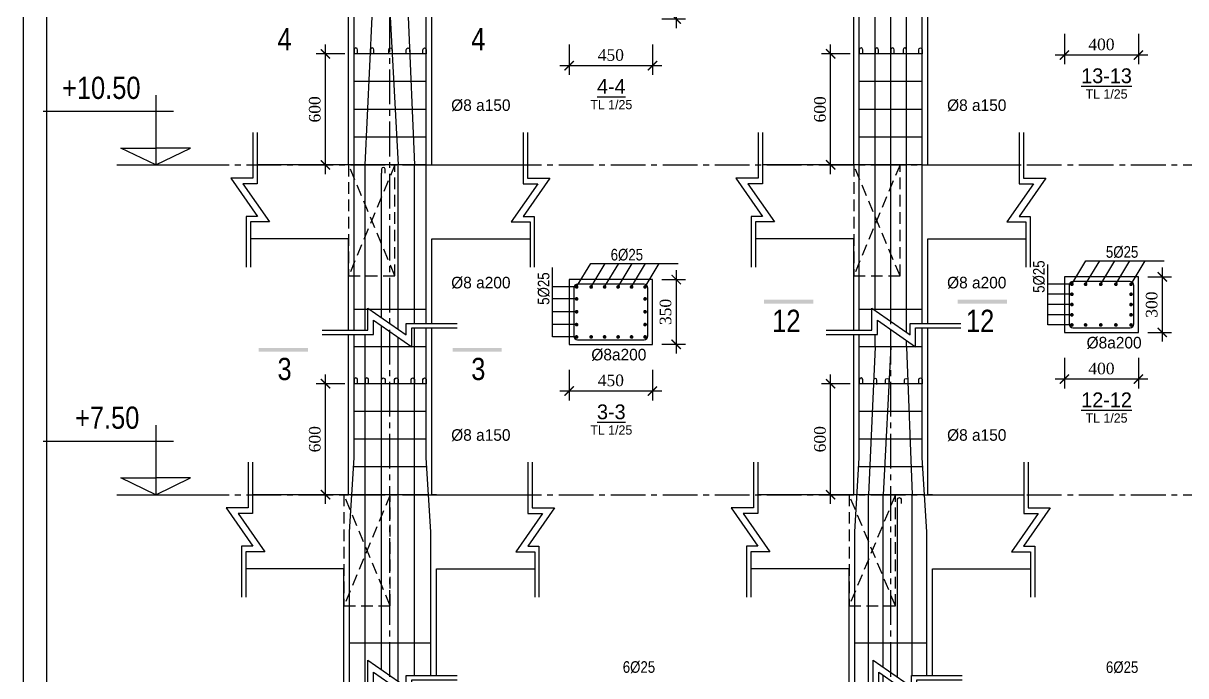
# Model space of a CAD drawing. Extents: x 394 to 12570, y -4198 to 1567.
# Drawn here: x 4680.1 to 4931.5, y -1850.5 to -1709.5 of the extents above; entities that cross this region are included whole.
import ezdxf

# ---------------------------------------------------------------- set-up
doc = ezdxf.new("R2010")
doc.units = 0
doc.header["$MEASUREMENT"] = 0
doc.linetypes.add('CENTER2', pattern=[1.125, 0.75, -0.125, 0.125, -0.125])
doc.linetypes.add('HIDDEN', pattern=[0.375, 0.25, -0.125])
doc.layers.get('0').update_dxf_attribs({"linetype": 'CONTINUOUS'})
doc.layers.get('DEFPOINTS').update_dxf_attribs({"linetype": 'CONTINUOUS'})
for name, color, linetype in [('cot', 8, 'CONTINUOUS'), ('DAI', 3, 'CONTINUOUS'), ('DUT', 9, 'CENTER2'), ('TEXT', 7, 'CONTINUOUS'), ('THEP', 6, 'CONTINUOUS'), ('TUONG', 7, 'CONTINUOUS')]:
    doc.layers.add(name, color=color, linetype=linetype)
doc.styles.add('DIM-NEW', font='')
doc.styles.add('style1', font='')
doc.styles.add('T1', font='romans.shx')
doc.styles.add('T2', font='')
doc.styles.get('DIM-NEW').set_extended_font_data('VNI-Helve-Condense')
doc.styles.get('style1').set_extended_font_data('VNI-Goudy')
doc.styles.get('T2').set_extended_font_data('VNI-Times')
doc.dimstyles.new('TL25', dxfattribs={"dimtxt": 2.5, "dimasz": 2, "dimexe": 2, "dimexo": 2, "dimgap": 1, "dimtad": 1, "dimdec": 0, "dimlfac": 25, "dimzin": 0, "dimdsep": 46, "dimtxsty": 'T2', "dimblk": 'ARCHTICK', "dimcen": 2.5, "dimdle": 2, "dimclrd": 1, "dimclre": 1, "dimclrt": 2, "dimadec": 0, "dimazin": 0, "dimtfac": 1, "dimtdec": 0, "dimtix": 1, "dimtofl": 0, "dimtmove": 0, "dimatfit": 0, "dimldrblk": 'ARCHTICK', "dimfxl": 1, "dimtolj": 1, "dimtzin": 0, "dimlwd": -1, "dimlwe": -1, "dimarcsym": 0})

# ---------------------------------------------------------------- blocks, each defined once
blk = doc.blocks.new('_ARCHTICK')
at = {"color": 0, "linetype": 'ByBlock', "const_width": 0.15}
blk.add_lwpolyline([(-0.5, -0.5), (0.5, 0.5)], dxfattribs=at)
blk = doc.blocks.new('*D178')
at = {"layer": 'cot', "color": 1, "transparency": 16777216}
for p, q in [((4905.29, -1711.74), (4905.29, -1718.33)), ((4921.29, -1711.74), (4921.29, -1718.33)), ((4923.29, -1716.33), (4903.29, -1716.33))]:
    blk.add_line(p, q, dxfattribs=at)
at = {"layer": 'DEFPOINTS', "color": 0, "transparency": 16777216}
for p in [(4905.29, -1709.74), (4921.29, -1709.74), (4905.29, -1716.33)]:
    blk.add_point(p, dxfattribs=at)
at = {"layer": 'cot', "color": 1, "transparency": 16777216, "xscale": 2, "yscale": 2, "zscale": 2, "rotation": 180}
blk.add_blockref('_ARCHTICK', (4905.29, -1716.33), dxfattribs=at)
at = {"layer": 'cot', "color": 1, "transparency": 16777216, "xscale": 2, "yscale": 2, "zscale": 2}
blk.add_blockref('_ARCHTICK', (4921.29, -1716.33), dxfattribs=at)
at = {"layer": 'cot', "color": 2, "lineweight": -2, "transparency": 16777216, "insert": (4913.29, -1714.05), "char_height": 2.5, "attachment_point": 5, "style": 'T2'}
blk.add_mtext('\\A1;400', dxfattribs=at)
blk = doc.blocks.new('*D177')
at = {"layer": 'cot', "color": 1, "transparency": 16777216}
for p, q in [((4905.29, -1781.79), (4905.29, -1788.38)), ((4921.29, -1781.79), (4921.29, -1788.38)), ((4923.29, -1786.38), (4903.29, -1786.38))]:
    blk.add_line(p, q, dxfattribs=at)
at = {"layer": 'DEFPOINTS', "color": 0, "transparency": 16777216}
for p in [(4905.29, -1779.79), (4921.29, -1779.79), (4905.29, -1786.38)]:
    blk.add_point(p, dxfattribs=at)
at = {"layer": 'cot', "color": 1, "transparency": 16777216, "xscale": 2, "yscale": 2, "zscale": 2, "rotation": 180}
blk.add_blockref('_ARCHTICK', (4905.29, -1786.38), dxfattribs=at)
at = {"layer": 'cot', "color": 1, "transparency": 16777216, "xscale": 2, "yscale": 2, "zscale": 2}
blk.add_blockref('_ARCHTICK', (4921.29, -1786.38), dxfattribs=at)
at = {"layer": 'cot', "color": 2, "lineweight": -2, "transparency": 16777216, "insert": (4913.29, -1784.1), "char_height": 2.5, "attachment_point": 5, "style": 'T2'}
blk.add_mtext('\\A1;400', dxfattribs=at)
blk = doc.blocks.new('*D176')
at = {"layer": 'cot', "color": 1, "transparency": 16777216}
for p, q in [((4923.29, -1764.27), (4928.44, -1764.27)), ((4926.44, -1762.27), (4926.44, -1778.27)), ((4923.29, -1776.27), (4928.44, -1776.27))]:
    blk.add_line(p, q, dxfattribs=at)
at = {"layer": 'DEFPOINTS', "color": 0, "transparency": 16777216}
for p in [(4921.29, -1764.27), (4921.29, -1776.27), (4926.44, -1776.27)]:
    blk.add_point(p, dxfattribs=at)
at = {"layer": 'cot', "color": 1, "transparency": 16777216, "xscale": 2, "yscale": 2, "zscale": 2}
for p, rotation in [((4926.44, -1764.27), 90), ((4926.44, -1776.27), 270)]:
    blk.add_blockref('_ARCHTICK', p, dxfattribs=dict(at, rotation=rotation))
at = {"layer": 'cot', "color": 2, "lineweight": -2, "transparency": 16777216, "insert": (4924.16, -1770.27), "char_height": 2.5, "attachment_point": 5, "rotation": 90, "style": 'T2'}
blk.add_mtext('\\A1;300', dxfattribs=at)
blk = doc.blocks.new('*D161')
at = {"layer": 'cot', "color": 1, "transparency": 16777216}
for p, q in [((4821.34, -1692.52), (4821.34, -1710.52)), ((4818.2, -1694.52), (4823.34, -1694.52)), ((4818.2, -1708.52), (4823.34, -1708.52))]:
    blk.add_line(p, q, dxfattribs=at)
at = {"layer": 'DEFPOINTS', "color": 0, "transparency": 16777216}
for p in [(4816.2, -1694.52), (4816.2, -1708.52), (4821.34, -1708.52)]:
    blk.add_point(p, dxfattribs=at)
at = {"layer": 'cot', "color": 1, "transparency": 16777216, "xscale": 2, "yscale": 2, "zscale": 2}
for p, rotation in [((4821.34, -1694.52), 90), ((4821.34, -1708.52), 270)]:
    blk.add_blockref('_ARCHTICK', p, dxfattribs=dict(at, rotation=rotation))
at = {"layer": 'cot', "color": 2, "lineweight": -2, "transparency": 16777216, "insert": (4819.04, -1701.52), "char_height": 2.5, "attachment_point": 5, "rotation": 90, "style": 'T2'}
blk.add_mtext('\\A1;350', dxfattribs=at)
blk = doc.blocks.new('*D160')
at = {"layer": 'cot', "color": 1, "transparency": 16777216}
for p, q in [((4798.2, -1714.05), (4798.2, -1720.63)), ((4816.2, -1714.05), (4816.2, -1720.63)), ((4818.2, -1718.63), (4796.2, -1718.63))]:
    blk.add_line(p, q, dxfattribs=at)
at = {"layer": 'DEFPOINTS', "color": 0, "transparency": 16777216}
for p in [(4798.2, -1712.05), (4816.2, -1712.05), (4798.2, -1718.63)]:
    blk.add_point(p, dxfattribs=at)
at = {"layer": 'cot', "color": 1, "transparency": 16777216, "xscale": 2, "yscale": 2, "zscale": 2, "rotation": 180}
blk.add_blockref('_ARCHTICK', (4798.2, -1718.63), dxfattribs=at)
at = {"layer": 'cot', "color": 1, "transparency": 16777216, "xscale": 2, "yscale": 2, "zscale": 2}
blk.add_blockref('_ARCHTICK', (4816.2, -1718.63), dxfattribs=at)
at = {"layer": 'cot', "color": 2, "lineweight": -2, "transparency": 16777216, "insert": (4807.2, -1716.33), "char_height": 2.5, "attachment_point": 5, "style": 'T2'}
blk.add_mtext('\\A1;450', dxfattribs=at)
blk = doc.blocks.new('*D159')
at = {"layer": 'cot', "color": 1, "transparency": 16777216}
for p, q in [((4798.2, -1784.38), (4798.2, -1790.96)), ((4816.2, -1784.38), (4816.2, -1790.96)), ((4818.2, -1788.96), (4796.2, -1788.96))]:
    blk.add_line(p, q, dxfattribs=at)
at = {"layer": 'DEFPOINTS', "color": 0, "transparency": 16777216}
for p in [(4798.2, -1782.38), (4816.2, -1782.38), (4798.2, -1788.96)]:
    blk.add_point(p, dxfattribs=at)
at = {"layer": 'cot', "color": 1, "transparency": 16777216, "xscale": 2, "yscale": 2, "zscale": 2, "rotation": 180}
blk.add_blockref('_ARCHTICK', (4798.2, -1788.96), dxfattribs=at)
at = {"layer": 'cot', "color": 1, "transparency": 16777216, "xscale": 2, "yscale": 2, "zscale": 2}
blk.add_blockref('_ARCHTICK', (4816.2, -1788.96), dxfattribs=at)
at = {"layer": 'cot', "color": 2, "lineweight": -2, "transparency": 16777216, "insert": (4807.2, -1786.66), "char_height": 2.5, "attachment_point": 5, "style": 'T2'}
blk.add_mtext('\\A1;450', dxfattribs=at)
blk = doc.blocks.new('*D158')
at = {"layer": 'cot', "color": 1, "transparency": 16777216}
for p, q in [((4821.34, -1762.85), (4821.34, -1780.85)), ((4818.2, -1764.85), (4823.34, -1764.85)), ((4818.2, -1778.85), (4823.34, -1778.85))]:
    blk.add_line(p, q, dxfattribs=at)
at = {"layer": 'DEFPOINTS', "color": 0, "transparency": 16777216}
for p in [(4816.2, -1764.85), (4816.2, -1778.85), (4821.34, -1778.85)]:
    blk.add_point(p, dxfattribs=at)
at = {"layer": 'cot', "color": 1, "transparency": 16777216, "xscale": 2, "yscale": 2, "zscale": 2}
for p, rotation in [((4821.34, -1764.85), 90), ((4821.34, -1778.85), 270)]:
    blk.add_blockref('_ARCHTICK', p, dxfattribs=dict(at, rotation=rotation))
at = {"layer": 'cot', "color": 2, "lineweight": -2, "transparency": 16777216, "insert": (4819.04, -1771.85), "char_height": 2.5, "attachment_point": 5, "rotation": 90, "style": 'T2'}
blk.add_mtext('\\A1;350', dxfattribs=at)
blk = doc.blocks.new('*D151')
at = {"layer": 'DEFPOINTS', "color": 0, "transparency": 16777216}
for p in [(4745.49, -1787.36), (4751.7, -1787.36), (4750.5, -1811.36)]:
    blk.add_point(p, dxfattribs=at)
at = {"layer": 'TUONG', "color": 1, "transparency": 16777216}
for p, q in [((4745.49, -1813.36), (4745.49, -1785.36)), ((4749.7, -1787.36), (4743.49, -1787.36)), ((4748.5, -1811.36), (4743.49, -1811.36))]:
    blk.add_line(p, q, dxfattribs=at)
at = {"layer": 'TUONG', "color": 1, "transparency": 16777216, "xscale": 2, "yscale": 2, "zscale": 2}
for p, rotation in [((4745.49, -1787.36), 90), ((4745.49, -1811.36), 270)]:
    blk.add_blockref('_ARCHTICK', p, dxfattribs=dict(at, rotation=rotation))
at = {"layer": 'TUONG', "color": 2, "transparency": 16777216, "insert": (4743.19, -1799.36), "char_height": 2.5, "attachment_point": 5, "rotation": 90, "style": 'T2'}
blk.add_mtext('\\A1;600', dxfattribs=at)
blk = doc.blocks.new('*D150')
at = {"layer": 'DEFPOINTS', "color": 0, "transparency": 16777216}
for p in [(4745.49, -1716.07), (4751.7, -1716.07), (4750.5, -1740.07)]:
    blk.add_point(p, dxfattribs=at)
at = {"layer": 'TUONG', "color": 1, "transparency": 16777216}
for p, q in [((4745.49, -1742.07), (4745.49, -1714.07)), ((4749.7, -1716.07), (4743.49, -1716.07)), ((4748.5, -1740.07), (4743.49, -1740.07))]:
    blk.add_line(p, q, dxfattribs=at)
at = {"layer": 'TUONG', "color": 1, "transparency": 16777216, "xscale": 2, "yscale": 2, "zscale": 2}
for p, rotation in [((4745.49, -1716.07), 90), ((4745.49, -1740.07), 270)]:
    blk.add_blockref('_ARCHTICK', p, dxfattribs=dict(at, rotation=rotation))
at = {"layer": 'TUONG', "color": 2, "transparency": 16777216, "insert": (4743.19, -1728.07), "char_height": 2.5, "attachment_point": 5, "rotation": 90, "style": 'T2'}
blk.add_mtext('\\A1;600', dxfattribs=at)
blk = doc.blocks.new('*D137')
at = {"layer": 'DEFPOINTS', "color": 0, "transparency": 16777216}
for p in [(4854.72, -1716.07), (4860.93, -1716.07), (4859.73, -1740.07)]:
    blk.add_point(p, dxfattribs=at)
at = {"layer": 'TUONG', "color": 1, "transparency": 16777216}
for p, q in [((4854.72, -1742.07), (4854.72, -1714.07)), ((4858.93, -1716.07), (4852.72, -1716.07)), ((4857.73, -1740.07), (4852.72, -1740.07))]:
    blk.add_line(p, q, dxfattribs=at)
at = {"layer": 'TUONG', "color": 1, "transparency": 16777216, "xscale": 2, "yscale": 2, "zscale": 2}
for p, rotation in [((4854.72, -1716.07), 90), ((4854.72, -1740.07), 270)]:
    blk.add_blockref('_ARCHTICK', p, dxfattribs=dict(at, rotation=rotation))
at = {"layer": 'TUONG', "color": 2, "transparency": 16777216, "insert": (4852.43, -1728.07), "char_height": 2.5, "attachment_point": 5, "rotation": 90, "style": 'T2'}
blk.add_mtext('\\A1;600', dxfattribs=at)
blk = doc.blocks.new('*D136')
at = {"layer": 'DEFPOINTS', "color": 0, "transparency": 16777216}
for p in [(4854.72, -1787.36), (4860.93, -1787.36), (4859.73, -1811.36)]:
    blk.add_point(p, dxfattribs=at)
at = {"layer": 'TUONG', "color": 1, "transparency": 16777216}
for p, q in [((4854.72, -1813.36), (4854.72, -1785.36)), ((4858.93, -1787.36), (4852.72, -1787.36)), ((4857.73, -1811.36), (4852.72, -1811.36))]:
    blk.add_line(p, q, dxfattribs=at)
at = {"layer": 'TUONG', "color": 1, "transparency": 16777216, "xscale": 2, "yscale": 2, "zscale": 2}
for p, rotation in [((4854.72, -1787.36), 90), ((4854.72, -1811.36), 270)]:
    blk.add_blockref('_ARCHTICK', p, dxfattribs=dict(at, rotation=rotation))
at = {"layer": 'TUONG', "color": 2, "transparency": 16777216, "insert": (4852.43, -1799.36), "char_height": 2.5, "attachment_point": 5, "rotation": 90, "style": 'T2'}
blk.add_mtext('\\A1;600', dxfattribs=at)

msp = doc.modelspace()

# ---------------------------------------------------------------- linework, layer by layer
at = {"layer": 'cot', "lineweight": -2, "ltscale": 10}
for p, q in [((4799.797, -1766.454), (4802.84, -1761.407)), ((4802.84, -1761.407), (4821.765, -1761.407)), ((4802.944, -1766.454), (4805.987, -1761.407)), ((4805.857, -1766.454), (4808.9, -1761.407)), ((4808.77, -1766.454), (4811.814, -1761.407)), ((4811.683, -1766.454), (4814.727, -1761.407)), ((4814.597, -1766.454), (4817.64, -1761.407)), ((4901.684, -1774.667), (4901.684, -1761.633)), ((4906.888, -1765.867), (4909.931, -1760.82)), ((4909.866, -1765.867), (4912.909, -1760.82)), ((4909.931, -1760.82), (4926.856, -1760.82)), ((4913.14, -1765.867), (4916.183, -1760.82)), ((4916.414, -1765.867), (4919.457, -1760.82)), ((4919.688, -1765.867), (4922.731, -1760.82)), ((4794.593, -1777.254), (4794.593, -1762.22)), ((4799.797, -1766.454), (4794.593, -1766.454)), ((4906.888, -1765.867), (4901.684, -1765.867)), ((4799.797, -1769.038), (4794.593, -1769.038)), ((4906.888, -1768.037), (4901.684, -1768.037)), ((4799.797, -1771.813), (4794.593, -1771.813)), ((4906.888, -1770.256), (4901.684, -1770.256)), ((4799.797, -1774.588), (4794.593, -1774.588)), ((4906.888, -1772.475), (4901.684, -1772.475)), ((4906.888, -1774.667), (4901.684, -1774.667)), ((4799.797, -1777.254), (4794.593, -1777.254))]:
    msp.add_line(p, q, dxfattribs=at)
at = {"layer": 'DAI'}
for p, q in [((4767.296, -1716.072), (4751.696, -1716.072)), ((4874.529, -1716.072), (4860.929, -1716.072)), ((4767.296, -1722.072), (4751.696, -1722.072)), ((4874.529, -1722.072), (4860.929, -1722.072)), ((4767.296, -1728.072), (4751.696, -1728.072)), ((4874.529, -1728.072), (4860.929, -1728.072)), ((4767.296, -1734.072), (4751.696, -1734.072)), ((4874.529, -1734.072), (4860.929, -1734.072)), ((4767.296, -1740.072), (4751.696, -1740.072)), ((4874.529, -1740.072), (4860.929, -1740.072)), ((4767.296, -1771.361), (4751.696, -1771.361)), ((4874.529, -1771.361), (4860.929, -1771.361)), ((4767.296, -1779.361), (4751.696, -1779.361)), ((4874.529, -1779.361), (4860.929, -1779.361)), ((4767.296, -1787.361), (4751.696, -1787.361)), ((4874.529, -1787.361), (4860.929, -1787.361)), ((4767.296, -1793.361), (4751.696, -1793.361)), ((4874.529, -1793.361), (4860.929, -1793.361)), ((4767.296, -1799.361), (4751.696, -1799.361)), ((4874.529, -1799.361), (4860.929, -1799.361)), ((4767.421, -1805.361), (4751.571, -1805.361)), ((4874.654, -1805.361), (4860.804, -1805.361)), ((4767.796, -1811.361), (4751.196, -1811.361)), ((4875.029, -1811.361), (4860.429, -1811.361)), ((4750.696, -1843.361), (4768.296, -1843.361)), ((4859.929, -1843.361), (4875.529, -1843.361))]:
    msp.add_line(p, q, dxfattribs=at)
for points in [[(4814.397, -1777.854, 0.4142136), (4815.197, -1777.054), (4815.197, -1766.654, 0.4142136), (4814.397, -1765.854), (4799.997, -1765.854, 0.4142136), (4799.197, -1766.654), (4799.197, -1777.054, 0.4142136), (4799.997, -1777.854)], [(4919.488, -1775.267, 0.4142136), (4920.288, -1774.467), (4920.288, -1766.067, 0.4142136), (4919.488, -1765.267), (4907.088, -1765.267, 0.4142136), (4906.288, -1766.067), (4906.288, -1774.467, 0.4142136), (4907.088, -1775.267)]]:
    msp.add_lwpolyline(points, format="xyb", close=True, dxfattribs=at)
at = {"layer": 'DUT', "linetype": 'CENTER2', "ltscale": 10}
for p, q in [((4759.392, -2008.223), (4759.392, -1251.602)), ((4867.729, -2008.223), (4867.729, -1251.602)), ((4717.178, -1740.072), (5201.385, -1740.072)), ((4717.178, -1811.361), (5201.385, -1811.361))]:
    msp.add_line(p, q, dxfattribs=at)
at = {"layer": 'DUT', "linetype": 'HIDDEN', "ltscale": 10}
for p, q in [((4760.496, -1740.072), (4750.496, -1764.072)), ((4760.496, -1764.072), (4750.496, -1740.072)), ((4869.729, -1764.072), (4859.729, -1740.072)), ((4869.729, -1740.072), (4859.729, -1764.072)), ((4759.496, -1835.361), (4749.496, -1811.361)), ((4759.496, -1811.361), (4749.496, -1835.361)), ((4868.729, -1811.361), (4858.729, -1835.361)), ((4868.729, -1835.361), (4858.729, -1811.361))]:
    msp.add_line(p, q, dxfattribs=at)
for points in [[(4750.496, -1740.072), (4750.496, -1764.072), (4760.496, -1764.072), (4760.496, -1740.072), (4750.496, -1740.072)], [(4859.729, -1740.072), (4859.729, -1764.072), (4869.729, -1764.072), (4869.729, -1740.072), (4859.729, -1740.072)], [(4749.496, -1811.361), (4749.496, -1835.361), (4759.496, -1835.361), (4759.496, -1811.361), (4749.496, -1811.361)], [(4858.729, -1811.361), (4858.729, -1835.361), (4868.729, -1835.361), (4868.729, -1811.361), (4858.729, -1811.361)]]:
    msp.add_lwpolyline(points, dxfattribs=at)
at = {"layer": 'TEXT', "ltscale": 10}
for points in [[(4850.957, -1770.067), (4850.957, -1769.227), (4840.314, -1770.067), (4840.314, -1769.227)], [(4892.856, -1770.067), (4892.856, -1769.227), (4882.213, -1770.067), (4882.213, -1769.227)], [(4741.725, -1780.464), (4741.725, -1779.624), (4731.081, -1780.464), (4731.081, -1779.624)], [(4783.624, -1780.464), (4783.624, -1779.624), (4772.98, -1780.464), (4772.98, -1779.624)]]:
    msp.add_trace(points, dxfattribs=at)
at = {"layer": 'THEP', "ltscale": 10}
for p, q in [((4864.328, -1771.479), (4864.328, -1702.368)), ((4867.728, -1773.85), (4867.728, -1704.739)), ((4754.072, -1740.072), (4755.596, -1708.072)), ((4759.496, -1708.072), (4761.189, -1740.072)), ((4763.396, -1708.072), (4764.741, -1740.072)), ((4871.129, -1776.221), (4871.129, -1707.11)), ((4754.072, -1775.821), (4754.072, -1740.072)), ((4757.63, -1773.053), (4757.63, -1741.882)), ((4761.189, -1775.535), (4761.189, -1740.072)), ((4764.741, -1774.348), (4764.741, -1740.072)), ((4754.072, -1851.907), (4754.072, -1776.738)), ((4757.63, -1849.139), (4757.63, -1774.82)), ((4764.741, -1850.433), (4764.741, -1775.265)), ((4864.328, -1779.361), (4864.328, -1776.738)), ((4867.728, -1779.361), (4867.728, -1775.617)), ((4761.189, -1851.62), (4761.189, -1777.302)), ((4864.329, -1779.361), (4862.944, -1811.361)), ((4867.729, -1779.361), (4866.083, -1811.361)), ((4871.129, -1779.361), (4871.129, -1777.988)), ((4871.129, -1779.361), (4872.361, -1811.361)), ((4862.944, -1851.907), (4862.944, -1811.361)), ((4866.083, -1848.595), (4866.083, -1811.361)), ((4872.361, -1850.433), (4872.361, -1811.361)), ((4869.222, -1850.784), (4869.222, -1813.112)), ((4866.083, -1870.482), (4866.083, -1850.362))]:
    msp.add_line(p, q, dxfattribs=at)
msp.add_lwpolyline([(5269.142, -2081.552), (5269.142, -1250.552), (4685.142, -1250.552), (4685.142, -2081.552)], close=True, dxfattribs=at)
for points in [[(4767.296, -1774.348), (4767.296, -1703.977)], [(4874.529, -1774.348), (4874.529, -1703.977)], [(4751.696, -1775.821), (4751.696, -1705.45)], [(4860.929, -1775.821), (4860.929, -1705.45)], [(4750.696, -1851.907), (4750.696, -1819.361), (4751.696, -1803.361), (4751.696, -1776.738)], [(4768.296, -1850.433), (4768.296, -1819.361), (4767.296, -1803.361), (4767.296, -1775.265)], [(4859.929, -1851.907), (4859.929, -1819.361), (4860.929, -1803.361), (4860.929, -1776.738)], [(4875.529, -1850.433), (4875.529, -1819.361), (4874.529, -1803.361), (4874.529, -1775.265)]]:
    msp.add_lwpolyline(points, dxfattribs=at)
for points in [[(4752.446, -1716.081), (4752.446, -1715.179, 1), (4751.696, -1715.179), (4751.696, -1716.072)], [(4755.965, -1716.081), (4755.965, -1715.179, 1), (4755.215, -1715.179), (4755.215, -1716.072)], [(4759.169, -1716.081), (4759.169, -1715.179, -1), (4759.919, -1715.179), (4759.919, -1716.072)], [(4762.951, -1716.081), (4762.951, -1715.179, -1), (4763.701, -1715.179), (4763.701, -1716.072)], [(4766.546, -1716.081), (4766.546, -1715.179, -1), (4767.296, -1715.179), (4767.296, -1716.072)], [(4861.679, -1716.081), (4861.679, -1715.179, 1), (4860.929, -1715.179), (4860.929, -1716.072)], [(4865.078, -1716.081), (4865.078, -1715.179, 1), (4864.328, -1715.179), (4864.328, -1716.072)], [(4868.479, -1716.081), (4868.479, -1715.179, 1), (4867.729, -1715.179), (4867.729, -1716.072)], [(4871.129, -1716.072), (4871.129, -1715.171, 1), (4870.379, -1715.171), (4870.379, -1716.064)], [(4873.779, -1716.081), (4873.779, -1715.179, -1), (4874.529, -1715.179), (4874.529, -1716.072)], [(4758.38, -1741.89), (4758.38, -1740.989, 1), (4757.63, -1740.989), (4757.63, -1741.882)], [(4752.446, -1787.369), (4752.446, -1786.468, 1), (4751.696, -1786.468), (4751.696, -1787.361)], [(4754.822, -1787.369), (4754.822, -1786.468, 1), (4754.072, -1786.468), (4754.072, -1787.361)], [(4757.63, -1787.369), (4757.63, -1786.468, -1), (4758.38, -1786.468), (4758.38, -1787.361)], [(4760.439, -1787.369), (4760.439, -1786.468, -1), (4761.189, -1786.468), (4761.189, -1787.361)], [(4763.991, -1787.369), (4763.991, -1786.468, -1), (4764.741, -1786.468), (4764.741, -1787.361)], [(4766.546, -1787.369), (4766.546, -1786.468, -1), (4767.296, -1786.468), (4767.296, -1787.361)], [(4861.679, -1787.369), (4861.679, -1786.468, 1), (4860.929, -1786.468), (4860.929, -1787.361)], [(4864.727, -1787.501), (4864.727, -1786.599, 1), (4863.977, -1786.599), (4863.977, -1787.493)], [(4866.567, -1787.488), (4866.567, -1786.586, -1), (4867.317, -1786.586), (4867.317, -1787.48)], [(4870.692, -1787.488), (4870.692, -1786.586, -1), (4871.442, -1786.586), (4871.442, -1787.48)], [(4873.779, -1787.369), (4873.779, -1786.468, -1), (4874.529, -1786.468), (4874.529, -1787.361)], [(4869.222, -1813.239), (4869.222, -1812.337, -1), (4869.972, -1812.337), (4869.972, -1813.231)]]:
    msp.add_lwpolyline(points, format="xyb", dxfattribs=at)
at = {"layer": 'THEP', "const_width": 0.4}
for points in [[(4799.797, -1766.254, -1), (4799.797, -1766.654, -1)], [(4802.944, -1766.254, -1), (4802.944, -1766.654, -1)], [(4805.857, -1766.254, -1), (4805.857, -1766.654, -1)], [(4808.77, -1766.254, -1), (4808.77, -1766.654, -1)], [(4811.683, -1766.254, -1), (4811.683, -1766.654, -1)], [(4814.597, -1766.254, 1), (4814.597, -1766.654, 1)], [(4906.888, -1765.667, -1), (4906.888, -1766.067, -1)], [(4909.866, -1765.667, -1), (4909.866, -1766.067, -1)], [(4913.14, -1765.667, -1), (4913.14, -1766.067, -1)], [(4916.414, -1765.667, -1), (4916.414, -1766.067, -1)], [(4919.688, -1765.667, 1), (4919.688, -1766.067, 1)], [(4799.797, -1769.238, 1), (4799.797, -1768.838, 1)], [(4814.597, -1769.238, -1), (4814.597, -1768.838, -1)], [(4906.888, -1768.237, 1), (4906.888, -1767.837, 1)], [(4919.688, -1768.237, -1), (4919.688, -1767.837, -1)], [(4799.797, -1772.013, 1), (4799.797, -1771.613, 1)], [(4814.597, -1772.013, -1), (4814.597, -1771.613, -1)], [(4906.888, -1770.456, 1), (4906.888, -1770.056, 1)], [(4906.888, -1772.675, 1), (4906.888, -1772.275, 1)], [(4919.688, -1770.456, -1), (4919.688, -1770.056, -1)], [(4919.688, -1772.675, -1), (4919.688, -1772.275, -1)], [(4799.797, -1774.788, 1), (4799.797, -1774.388, 1)], [(4814.597, -1774.788, -1), (4814.597, -1774.388, -1)], [(4906.888, -1774.867, 1), (4906.888, -1774.467, 1)], [(4909.866, -1774.867, 1), (4909.866, -1774.467, 1)], [(4913.14, -1774.867, 1), (4913.14, -1774.467, 1)], [(4916.414, -1774.867, 1), (4916.414, -1774.467, 1)], [(4919.688, -1774.867, -1), (4919.688, -1774.467, -1)], [(4799.797, -1777.454, 1), (4799.797, -1777.054, 1)], [(4802.944, -1777.454, 1), (4802.944, -1777.054, 1)], [(4805.857, -1777.454, 1), (4805.857, -1777.054, 1)], [(4808.77, -1777.454, 1), (4808.77, -1777.054, 1)], [(4811.683, -1777.454, 1), (4811.683, -1777.054, 1)], [(4814.597, -1777.454, -1), (4814.597, -1777.054, -1)]]:
    msp.add_lwpolyline(points, format="xyb", close=True, dxfattribs=at)
at = {"layer": 'TUONG'}
for p, q in [((4768.496, -1740.072), (4768.496, -1703.977)), ((4875.729, -1740.072), (4875.729, -1703.977)), ((4750.496, -1740.072), (4750.496, -1705.45)), ((4859.729, -1740.072), (4859.729, -1705.45)), ((4708.777, -1725.015), (4708.777, -1740.072)), ((4712.631, -1728.56), (4684.441, -1728.56)), ((4701.222, -1736.434), (4708.777, -1736.434)), ((4708.777, -1740.072), (4701.222, -1736.434)), ((4708.777, -1736.434), (4708.777, -1740.072)), ((4716.331, -1736.434), (4708.777, -1736.434)), ((4708.777, -1740.072), (4716.331, -1736.434)), ((4700.375, -1740.072), (4717.178, -1740.072)), ((4750.496, -1740.072), (4730.73, -1740.072)), ((4768.496, -1740.072), (4788.262, -1740.072)), ((4859.729, -1740.072), (4839.963, -1740.072)), ((4875.729, -1740.072), (4895.495, -1740.072)), ((4750.496, -1756.072), (4729.257, -1756.072)), ((4750.496, -1775.821), (4750.496, -1756.072)), ((4768.496, -1774.348), (4768.496, -1756.072)), ((4768.496, -1756.072), (4789.735, -1756.072)), ((4859.729, -1756.072), (4838.49, -1756.072)), ((4859.729, -1775.821), (4859.729, -1756.072)), ((4875.729, -1774.348), (4875.729, -1756.072)), ((4875.729, -1756.072), (4896.968, -1756.072)), ((4750.496, -1811.361), (4750.496, -1776.738)), ((4768.496, -1811.361), (4768.496, -1775.265)), ((4859.729, -1811.361), (4859.729, -1776.738)), ((4875.729, -1811.361), (4875.729, -1775.265)), ((4708.777, -1796.303), (4708.777, -1811.361)), ((4712.631, -1799.849), (4684.441, -1799.849)), ((4701.222, -1807.723), (4708.777, -1807.723)), ((4708.777, -1811.361), (4701.222, -1807.723)), ((4708.777, -1807.723), (4708.777, -1811.361)), ((4716.331, -1807.723), (4708.777, -1807.723)), ((4708.777, -1811.361), (4716.331, -1807.723)), ((4700.375, -1811.361), (4717.178, -1811.361)), ((4749.496, -1811.361), (4729.73, -1811.361)), ((4749.496, -1811.361), (4750.496, -1811.361)), ((4769.496, -1811.361), (4768.496, -1811.361)), ((4769.496, -1811.361), (4789.262, -1811.361)), ((4858.729, -1811.361), (4838.963, -1811.361)), ((4858.729, -1811.361), (4859.729, -1811.361)), ((4876.729, -1811.361), (4875.729, -1811.361)), ((4876.729, -1811.361), (4896.495, -1811.361)), ((4749.496, -1827.361), (4728.257, -1827.361)), ((4749.496, -1851.907), (4749.496, -1827.361)), ((4769.496, -1850.433), (4769.496, -1827.361)), ((4769.496, -1827.361), (4790.735, -1827.361)), ((4858.729, -1827.361), (4837.49, -1827.361)), ((4858.729, -1851.907), (4858.729, -1827.361)), ((4876.729, -1850.433), (4876.729, -1827.361)), ((4876.729, -1827.361), (4897.968, -1827.361))]:
    msp.add_line(p, q, dxfattribs=at)
msp.add_lwpolyline([(5274.142, -2086.552), (5274.142, -1245.552), (4680.142, -1245.552), (4680.142, -2086.552)], close=True, dxfattribs=at)
for points in [[(4729.813, -1733.047), (4729.813, -1742.93), (4724.994, -1742.93), (4730.76, -1751.199), (4728.34, -1751.199), (4728.34, -1762.201)], [(4730.73, -1733.047), (4730.73, -1744.13), (4727.598, -1744.13), (4733.364, -1752.399), (4729.257, -1752.399), (4729.257, -1762.201)], [(4788.262, -1733.047), (4788.262, -1744.13), (4791.395, -1744.13), (4785.629, -1752.399), (4789.735, -1752.399), (4789.735, -1762.201)], [(4789.179, -1733.047), (4789.179, -1742.93), (4793.998, -1742.93), (4788.233, -1751.199), (4790.653, -1751.199), (4790.653, -1762.201)], [(4839.046, -1733.047), (4839.046, -1742.93), (4834.227, -1742.93), (4839.993, -1751.199), (4837.572, -1751.199), (4837.572, -1762.201)], [(4839.963, -1733.047), (4839.963, -1744.13), (4836.831, -1744.13), (4842.596, -1752.399), (4838.49, -1752.399), (4838.49, -1762.201)], [(4895.495, -1733.047), (4895.495, -1744.13), (4898.627, -1744.13), (4892.862, -1752.399), (4896.968, -1752.399), (4896.968, -1762.201)], [(4896.412, -1733.047), (4896.412, -1742.93), (4901.231, -1742.93), (4895.465, -1751.199), (4897.885, -1751.199), (4897.885, -1762.201)], [(4921.288, -1764.267), (4921.288, -1764.267), (4905.288, -1764.267), (4905.288, -1776.267), (4921.288, -1776.267), (4921.288, -1776.267)], [(4921.288, -1776.267), (4921.288, -1764.267)], [(4816.197, -1764.854), (4816.197, -1764.854), (4798.197, -1764.854), (4798.197, -1778.854), (4816.197, -1778.854), (4816.197, -1778.854)], [(4816.197, -1778.854), (4816.197, -1764.854)], [(4744.806, -1775.821), (4754.689, -1775.821), (4754.689, -1771.002), (4762.957, -1776.768), (4762.957, -1774.348), (4773.96, -1774.348)], [(4853.761, -1775.821), (4863.645, -1775.821), (4863.645, -1771.002), (4871.913, -1776.768), (4871.913, -1774.348), (4882.916, -1774.348)], [(4744.806, -1776.738), (4755.889, -1776.738), (4755.889, -1773.606), (4764.157, -1779.372), (4764.157, -1775.265), (4773.96, -1775.265)], [(4853.761, -1776.738), (4864.845, -1776.738), (4864.845, -1773.606), (4873.113, -1779.372), (4873.113, -1775.265), (4882.916, -1775.265)], [(4728.813, -1804.336), (4728.813, -1814.219), (4723.994, -1814.219), (4729.76, -1822.487), (4727.34, -1822.487), (4727.34, -1833.49)], [(4729.73, -1804.336), (4729.73, -1815.419), (4726.598, -1815.419), (4732.364, -1823.687), (4728.257, -1823.687), (4728.257, -1833.49)], [(4789.262, -1804.336), (4789.262, -1815.419), (4792.395, -1815.419), (4786.629, -1823.687), (4790.735, -1823.687), (4790.735, -1833.49)], [(4790.179, -1804.336), (4790.179, -1814.219), (4794.998, -1814.219), (4789.233, -1822.487), (4791.653, -1822.487), (4791.653, -1833.49)], [(4838.046, -1804.336), (4838.046, -1814.219), (4833.227, -1814.219), (4838.993, -1822.487), (4836.572, -1822.487), (4836.572, -1833.49)], [(4838.963, -1804.336), (4838.963, -1815.419), (4835.831, -1815.419), (4841.596, -1823.687), (4837.49, -1823.687), (4837.49, -1833.49)], [(4896.495, -1804.336), (4896.495, -1815.419), (4899.627, -1815.419), (4893.862, -1823.687), (4897.968, -1823.687), (4897.968, -1833.49)], [(4897.412, -1804.336), (4897.412, -1814.219), (4902.231, -1814.219), (4896.465, -1822.487), (4898.885, -1822.487), (4898.885, -1833.49)], [(4744.806, -1851.907), (4754.689, -1851.907), (4754.689, -1847.088), (4762.957, -1852.853), (4762.957, -1850.433), (4773.96, -1850.433)], [(4854.039, -1851.907), (4863.922, -1851.907), (4863.922, -1847.088), (4872.19, -1852.853), (4872.19, -1850.433), (4883.193, -1850.433)], [(4744.806, -1852.824), (4755.889, -1852.824), (4755.889, -1849.691), (4764.157, -1855.457), (4764.157, -1851.351), (4773.96, -1851.351)], [(4854.039, -1852.824), (4865.122, -1852.824), (4865.122, -1849.691), (4873.39, -1855.457), (4873.39, -1851.351), (4883.193, -1851.351)]]:
    msp.add_lwpolyline(points, dxfattribs=at)
for points in [[(4701.222, -1736.434), (4708.777, -1736.434), (4708.777, -1740.072), (4701.222, -1736.434)], [(4701.222, -1807.723), (4708.777, -1807.723), (4708.777, -1811.361), (4701.222, -1807.723)]]:
    msp.add_solid(points, dxfattribs=at)

# ---------------------------------------------------------------- texts
at = {"layer": 'TEXT', "ltscale": 10}
for s, height, style, p in [('4', 4.8, 'DIM-NEW', (4735.119, -1715.287)), ('4', 4.8, 'DIM-NEW', (4777.018, -1715.287)), ('%%2548 a150', 2.5, 'style1', (4772.679, -1728.411)), ('%%2548 a150', 2.5, 'style1', (4879.911, -1728.411)), ('%%2548 a200', 2.5, 'style1', (4772.679, -1766.761)), ('%%2548 a200', 2.5, 'style1', (4879.911, -1766.761)), ('12', 4.8, 'DIM-NEW', (4842.098, -1776.178)), ('12', 4.8, 'DIM-NEW', (4883.997, -1776.178)), ('%%2548a200', 2.5, 'style1', (4910.078, -1779.739)), ('%%2548a200', 2.5, 'style1', (4802.987, -1782.326)), ('3', 4.8, 'DIM-NEW', (4735.119, -1786.575)), ('3', 4.8, 'DIM-NEW', (4777.018, -1786.575)), ('%%2548 a150', 2.5, 'style1', (4772.679, -1799.7)), ('%%2548 a150', 2.5, 'style1', (4879.911, -1799.7))]:
    msp.add_text(s, height=height, dxfattribs=dict(at, style=style)).set_placement(p)
at = {"layer": 'TEXT', "style": 'DIM-NEW'}
for s, p in [('+10.50', (4688.531, -1725.817)), ('+7.50', (4691.336, -1797.106))]:
    msp.add_text(s, height=4.8, dxfattribs=at).set_placement(p)
for s, p in [('6%%25425', (4807.163, -1760.724)), ('5%%25425', (4914.254, -1760.136)), ('6%%25425', (4809.78, -1849.845)), ('6%%25425', (4914.254, -1849.873))]:
    e = msp.add_text(s, height=2.5, dxfattribs=at)
    e.set_placement(p)
    e.dxf.unprotected_set("ltscale", 0)
for p in [(4901, -1767.727), (4793.909, -1770.314)]:
    e = msp.add_text('5%%25425', height=2.5, rotation=90, dxfattribs=at)
    e.set_placement(p)
    e.dxf.unprotected_set("ltscale", 0)
at = {"layer": 'TEXT', "char_height": 3.2, "attachment_point": 5, "line_spacing_factor": 0.85, "style": 'T1'}
for s, insert, width in [('{\\fVNI-Aptima|b0|i0|c0|p2;\\L13-13\\P\\H0.625x;\\lTL 1/25}', (4914.392, -1722.491), 14.42667), ('{\\fVNI-Aptima|b0|i0|c0|p2;\\L4-4\\P\\H0.625x;\\lTL 1/25}', (4807.301, -1724.792), 16.42667), ('{\\fVNI-Aptima|b0|i0|c0|p2;\\L12-12\\P\\H0.625x;\\lTL 1/25}', (4914.392, -1792.536), 14.42667), ('{\\fVNI-Aptima|b0|i0|c0|p2;\\L3-3\\P\\H0.625x;\\lTL 1/25}', (4807.301, -1795.124), 16.42667)]:
    msp.add_mtext(s, dxfattribs=dict(at, insert=insert, width=width))

# ---------------------------------------------------------------- dimensions: what is measured, and where the dimension line sits
at = {"layer": 'cot', "lineweight": -2, "ltscale": 10}
for base, p1, p2, picture, middle in [((4821.345, -1708.523), (4816.197, -1694.523), (4816.197, -1708.523), '*D161', (4819.045, -1701.523)), ((4821.345, -1778.854), (4816.197, -1764.854), (4816.197, -1778.854), '*D158', (4819.045, -1771.854)), ((4926.436, -1776.267), (4921.288, -1764.267), (4921.288, -1776.267), '*D176', (4924.156, -1770.267))]:
    dim = msp.add_linear_dim(base=base, p1=p1, p2=p2, angle=90, dimstyle='TL25', dxfattribs=at)
    dim.commit()
    dim.dimension.update_dxf_attribs({"geometry": picture, "text_midpoint": middle})
for base, p1, p2, picture, middle in [((4905.288, -1716.331), (4921.288, -1709.744), (4905.288, -1709.744), '*D178', (4913.288, -1714.051)), ((4798.197, -1718.632), (4816.197, -1712.045), (4798.197, -1712.045), '*D160', (4807.197, -1716.332)), ((4905.288, -1786.376), (4921.288, -1779.79), (4905.288, -1779.79), '*D177', (4913.288, -1784.097)), ((4798.197, -1788.964), (4816.197, -1782.377), (4798.197, -1782.377), '*D159', (4807.197, -1786.664))]:
    dim = msp.add_linear_dim(base=base, p1=p1, p2=p2, dimstyle='TL25', dxfattribs=at)
    dim.commit()
    dim.dimension.update_dxf_attribs({"geometry": picture, "text_midpoint": middle})
at = {"layer": 'TUONG'}
for base, p1, p2, picture, middle in [((4745.487, -1716.072), (4750.496, -1740.072), (4751.696, -1716.072), '*D150', (4743.193, -1728.072)), ((4854.72, -1716.072), (4859.729, -1740.072), (4860.929, -1716.072), '*D137', (4852.425, -1728.072)), ((4745.487, -1787.361), (4750.496, -1811.361), (4751.696, -1787.361), '*D151', (4743.193, -1799.361)), ((4854.72, -1787.361), (4859.729, -1811.361), (4860.929, -1787.361), '*D136', (4852.425, -1799.361))]:
    dim = msp.add_linear_dim(base=base, p1=p1, p2=p2, angle=90, dimstyle='TL25', dxfattribs=at)
    dim.commit()
    dim.dimension.update_dxf_attribs({"geometry": picture, "text_midpoint": middle})

doc.saveas('drawing.dxf')
